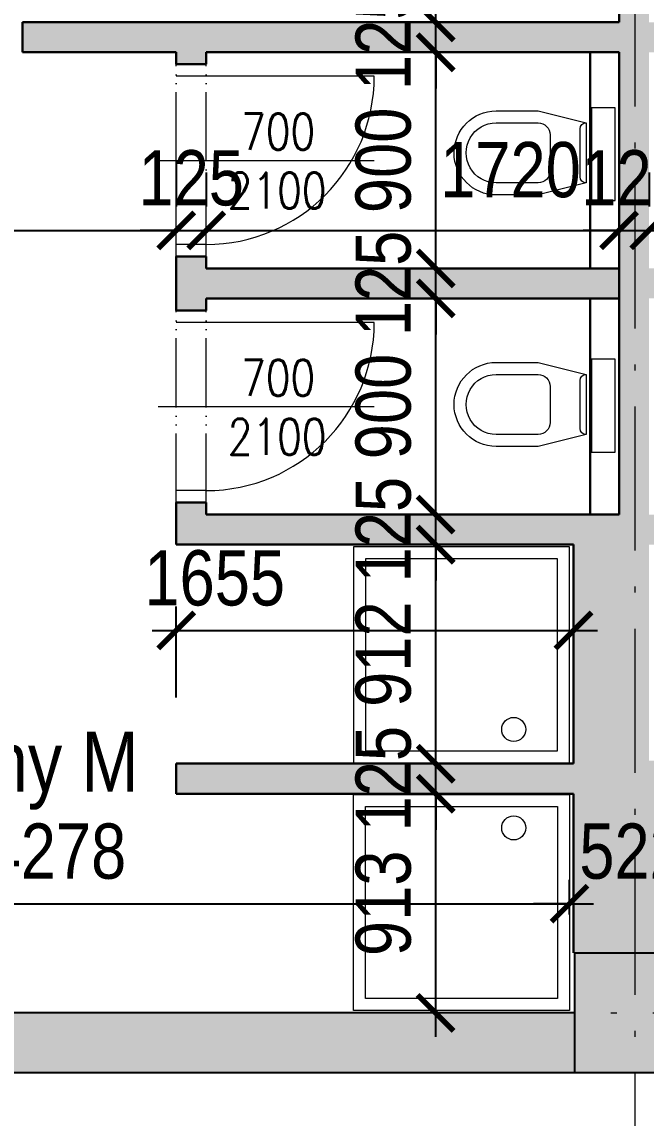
# Model space of a CAD drawing. Header units: millimetres. Extents: x 325046 to 1268204, y 1875583 to 2761998.
# Drawn here: x 919526 to 922126, y 2582455 to 2587019 of the extents above; entities that cross this region are included whole.
import ezdxf

# ---------------------------------------------------------------- set-up
doc = ezdxf.new("R2010")
doc.units = ezdxf.units.MM
doc.header["$LTSCALE"] = 100
doc.header["$PDMODE"] = 65
doc.linetypes.add('ACAD_ISO05W100', pattern=[33, 24, -3, 0, -3, 0, -3])
doc.linetypes.add('ACAD_ISO10W100', pattern=[18.5, 12, -3, 0.5, -3])
for name, color, linetype, lineweight, true_color in [('DVEŘE - POPIS', 7, 'Continuous', 5, 0x008a22), ('otvory', 7, 'Continuous', 20, 0xb30000), ('PŘÍČKY - SDK', 7, 'Continuous', 30, 0x6a1174), ('SANITA  - NOVÁ', 7, 'Continuous', 13, 0x3f3fde)]:
    doc.layers.add(name, color=color, linetype=linetype, lineweight=lineweight, true_color=true_color)
for name, color, linetype in [('kóty 100', 5, 'Continuous'), ('PŘÍČKY - ZDĚNÉ', 4, 'Continuous'), ('ŽB- SLOUPY', 3, 'Continuous')]:
    doc.layers.add(name, color=color, linetype=linetype)
for name, color, linetype, lineweight in [('Objekty - osy', 5, 'ACAD_ISO10W100', 20), ('ŠRAF-YTONG', 54, 'Continuous', 9), ('ŽB - Šraf-prefa', 253, 'Continuous', 13)]:
    doc.layers.add(name, color=color, linetype=linetype, lineweight=lineweight)
doc.layers.add('POPIS MÍSTNOSTÍ', color=7, linetype='Continuous', true_color=0x072bf2)
doc.layers.add('ŠRAF - SDK', color=7, linetype='Continuous', true_color=0xfbe0ee)
doc.styles.add('ARIAL NARROW', font='ARIALN.TTF')
doc.styles.add('FSIMPLEX', font='simplex.shx')
doc.dimstyles.new('100', dxfattribs={"dimscale": 100, "dimtxt": 2.3, "dimasz": 1.5, "dimexe": 1, "dimexo": 4, "dimgap": 1, "dimtad": 1, "dimdec": 0, "dimzin": 0, "dimdsep": 46, "dimtxsty": 'ARIAL NARROW', "dimblk": 'ARCHTICK', "dimcen": 4, "dimdle": 1, "dimclrd": 256, "dimclre": 256, "dimclrt": 7, "dimadec": 0, "dimazin": 0, "dimtfac": 1, "dimtdec": 0, "dimtix": 1, "dimtofl": 0, "dimtmove": 0, "dimatfit": 2, "dimldrblk": 'OBLIQUE', "dimfxl": 1, "dimtolj": 1, "dimtzin": 0, "dimlwd": -1, "dimlwe": -1, "dimarcsym": 1})

# ---------------------------------------------------------------- blocks, each defined once
blk = doc.blocks.new('A$C32F32A5B')
at = {"layer": 'SANITA  - NOVÁ', "ltscale": 2, "transparency": 33554687}
for p, q in [((0, 0), (0, 98.3)), ((0, 98.3), (386.6, 98.3)), ((386.6, 98.3), (386.6, 0)), ((386.6, 0), (0, 0))]:
    blk.add_line(p, q, dxfattribs=at)
for points in [[(313.1, 120.8), (363.1, 320.8), (363.1, 495.8, 1), (13.1, 495.8), (13.1, 320.8), (63.1, 120.8)], [(113.1, 270.8), (263.1, 270.8, 0.41), (313.1, 320.8), (313.1, 495.8, 1), (63.1, 495.8), (63.1, 320.8, 0.41), (113.1, 270.8)], [(63.1, 120.8), (313.1, 120.8, 0.41), (288.1, 145.8), (88.1, 145.8, 0.41), (63.1, 120.8)]]:
    blk.add_lwpolyline(points, format="xyb", dxfattribs=at)
blk = doc.blocks.new('A$C2DFD14CC')
at = {"layer": 'otvory', "linetype": 'ACAD_ISO05W100', "ltscale": 0.12}
for p, q in [((75, 0), (75, 800)), ((200, 0), (200, 800))]:
    blk.add_line(p, q, dxfattribs=at)
at = {"layer": 'otvory'}
for p, q in [((900, 750), (75, 750)), ((200, 50), (75, 50))]:
    blk.add_line(p, q, dxfattribs=at)
at = {"layer": 'otvory', "ltscale": 2, "transparency": 33554687}
blk.add_line((0, 400), (900, 400), dxfattribs=at)
blk.add_arc((200, 750), 700, 270, 0, dxfattribs=at)
blk = doc.blocks.new('_ARCHTICK')
at = {"color": 0, "linetype": 'ByBlock', "const_width": 0.15}
blk.add_lwpolyline([(-0.5, -0.5), (0.5, 0.5)], dxfattribs=at)
blk = doc.blocks.new('*D1257')
at = {"layer": 'Defpoints', "color": 0, "linetype": 'ByBlock', "ltscale": 100, "transparency": 16777216}
for p in [(921807, 2583347.5), (917528.7, 2582892.7), (921807, 2582902.8)]:
    blk.add_point(p, dxfattribs=at)
at = {"layer": 'kóty 100', "linetype": 'ByBlock', "ltscale": 100, "transparency": 16777216}
for p, q in [((917528.7, 2583292.7), (917528.7, 2583447.5)), ((921807, 2583302.8), (921807, 2583447.5)), ((917428.7, 2583347.5), (921907, 2583347.5))]:
    blk.add_line(p, q, dxfattribs=at)
at = {"layer": 'kóty 100', "linetype": 'ByBlock', "ltscale": 100, "transparency": 16777216, "xscale": 150, "yscale": 150, "zscale": 150, "rotation": 180}
blk.add_blockref('_ARCHTICK', (917528.7, 2583347.5), dxfattribs=at)
at = {"layer": 'kóty 100', "linetype": 'ByBlock', "ltscale": 100, "transparency": 16777216, "xscale": 150, "yscale": 150, "zscale": 150}
blk.add_blockref('_ARCHTICK', (921807, 2583347.5), dxfattribs=at)
at = {"layer": 'kóty 100', "color": 7, "linetype": 'ByBlock', "ltscale": 100, "transparency": 16777216, "insert": (919667.8, 2583564.9), "char_height": 230, "attachment_point": 5, "style": 'ARIAL NARROW'}
blk.add_mtext('\\A1;4278', dxfattribs=at)
blk = doc.blocks.new('_Oblique')
at = {"color": 0, "lineweight": -2}
blk.add_line((-0.5, -0.5), (0.5, 0.5), dxfattribs=at)
blk = doc.blocks.new('*D1258')
at = {"layer": 'Defpoints', "color": 0, "linetype": 'ByBlock', "ltscale": 100, "transparency": 16777216}
for p in [(922328.7, 2583347.5), (922328.7, 2583142.7), (921807, 2582902.8)]:
    blk.add_point(p, dxfattribs=at)
at = {"layer": 'kóty 100', "linetype": 'ByBlock', "ltscale": 100, "transparency": 16777216}
for p, q in [((922328.7, 2583542.7), (922328.7, 2583447.5)), ((921807, 2583302.8), (921807, 2583447.5)), ((921807, 2583347.5), (921657, 2583347.5)), ((922328.7, 2583347.5), (922478.7, 2583347.5))]:
    blk.add_line(p, q, dxfattribs=at)
at = {"layer": 'kóty 100', "linetype": 'ByBlock', "ltscale": 100, "transparency": 16777216, "xscale": 150, "yscale": 150, "zscale": 150}
blk.add_blockref('_ARCHTICK', (921807, 2583347.5), dxfattribs=at)
at = {"layer": 'kóty 100', "linetype": 'ByBlock', "ltscale": 100, "transparency": 16777216, "xscale": 150, "yscale": 150, "zscale": 150, "rotation": 180}
blk.add_blockref('_ARCHTICK', (922328.7, 2583347.5), dxfattribs=at)
at = {"layer": 'kóty 100', "color": 7, "linetype": 'ByBlock', "ltscale": 100, "transparency": 16777216, "insert": (922067.8, 2583564.9), "char_height": 230, "attachment_point": 5, "style": 'ARIAL NARROW'}
blk.add_mtext('\\A1;522', dxfattribs=at)
blk = doc.blocks.new('*D1261')
at = {"layer": 'Defpoints', "color": 0, "linetype": 'ByBlock', "ltscale": 100, "transparency": 16777216}
for p in [(917528.7, 2586892.7), (920168.7, 2586151.2), (920168.7, 2586042.7)]:
    blk.add_point(p, dxfattribs=at)
at = {"layer": 'kóty 100', "linetype": 'ByBlock', "ltscale": 100, "transparency": 16777216}
for p, q in [((917528.7, 2586492.7), (917528.7, 2586051.2)), ((920168.7, 2586442.7), (920168.7, 2586251.2)), ((917428.7, 2586151.2), (920268.7, 2586151.2))]:
    blk.add_line(p, q, dxfattribs=at)
at = {"layer": 'kóty 100', "linetype": 'ByBlock', "ltscale": 100, "transparency": 16777216, "xscale": 150, "yscale": 150, "zscale": 150, "rotation": 180}
blk.add_blockref('_ARCHTICK', (917528.7, 2586151.2), dxfattribs=at)
at = {"layer": 'kóty 100', "linetype": 'ByBlock', "ltscale": 100, "transparency": 16777216, "xscale": 150, "yscale": 150, "zscale": 150}
blk.add_blockref('_ARCHTICK', (920168.7, 2586151.2), dxfattribs=at)
at = {"layer": 'kóty 100', "color": 7, "linetype": 'ByBlock', "ltscale": 100, "transparency": 16777216, "insert": (918848.7, 2586368.6), "char_height": 230, "attachment_point": 5, "style": 'ARIAL NARROW'}
blk.add_mtext('\\A1;2640', dxfattribs=at)
blk = doc.blocks.new('*D1262')
at = {"layer": 'Defpoints', "color": 0, "linetype": 'ByBlock', "ltscale": 100, "transparency": 16777216}
for p in [(920293.7, 2586151.2), (920168.7, 2586042.7), (920293.7, 2585992.7)]:
    blk.add_point(p, dxfattribs=at)
at = {"layer": 'kóty 100', "linetype": 'ByBlock', "ltscale": 100, "transparency": 16777216}
for p, q in [((920168.7, 2586442.7), (920168.7, 2586251.2)), ((920293.7, 2586392.7), (920293.7, 2586251.2)), ((920168.7, 2586151.2), (920018.7, 2586151.2)), ((920293.7, 2586151.2), (920443.7, 2586151.2))]:
    blk.add_line(p, q, dxfattribs=at)
at = {"layer": 'kóty 100', "linetype": 'ByBlock', "ltscale": 100, "transparency": 16777216, "xscale": 150, "yscale": 150, "zscale": 150}
blk.add_blockref('_ARCHTICK', (920168.7, 2586151.2), dxfattribs=at)
at = {"layer": 'kóty 100', "linetype": 'ByBlock', "ltscale": 100, "transparency": 16777216, "xscale": 150, "yscale": 150, "zscale": 150, "rotation": 180}
blk.add_blockref('_ARCHTICK', (920293.7, 2586151.2), dxfattribs=at)
at = {"layer": 'kóty 100', "color": 7, "linetype": 'ByBlock', "ltscale": 100, "transparency": 16777216, "insert": (920231.2, 2586368.6), "char_height": 230, "attachment_point": 5, "style": 'ARIAL NARROW'}
blk.add_mtext('\\A1;125', dxfattribs=at)
blk = doc.blocks.new('*D1263')
at = {"layer": 'Defpoints', "color": 0, "linetype": 'ByBlock', "ltscale": 100, "transparency": 16777216}
for p in [(922013.7, 2586151.2), (920293.7, 2585992.7), (922013.7, 2585992.7)]:
    blk.add_point(p, dxfattribs=at)
at = {"layer": 'kóty 100', "linetype": 'ByBlock', "ltscale": 100, "transparency": 16777216}
for p, q in [((920293.7, 2586392.7), (920293.7, 2586251.2)), ((922013.7, 2586392.7), (922013.7, 2586251.2)), ((920193.7, 2586151.2), (922113.7, 2586151.2))]:
    blk.add_line(p, q, dxfattribs=at)
at = {"layer": 'kóty 100', "linetype": 'ByBlock', "ltscale": 100, "transparency": 16777216, "xscale": 150, "yscale": 150, "zscale": 150, "rotation": 180}
blk.add_blockref('_ARCHTICK', (920293.7, 2586151.2), dxfattribs=at)
at = {"layer": 'kóty 100', "linetype": 'ByBlock', "ltscale": 100, "transparency": 16777216, "xscale": 150, "yscale": 150, "zscale": 150}
blk.add_blockref('_ARCHTICK', (922013.7, 2586151.2), dxfattribs=at)
at = {"layer": 'kóty 100', "color": 7, "linetype": 'ByBlock', "ltscale": 100, "transparency": 16777216, "insert": (921561.1, 2586402.6), "char_height": 230, "attachment_point": 5, "style": 'ARIAL NARROW'}
blk.add_mtext('\\A1;1720', dxfattribs=at)
blk = doc.blocks.new('*D1264')
at = {"layer": 'Defpoints', "color": 0, "linetype": 'ByBlock', "ltscale": 100, "transparency": 16777216}
for p in [(922138.7, 2586151.2), (922013.7, 2585992.7), (922138.7, 2585992.7)]:
    blk.add_point(p, dxfattribs=at)
at = {"layer": 'kóty 100', "linetype": 'ByBlock', "ltscale": 100, "transparency": 16777216}
for p, q in [((922013.7, 2586392.7), (922013.7, 2586251.2)), ((922138.7, 2586392.7), (922138.7, 2586251.2)), ((922013.7, 2586151.2), (921863.7, 2586151.2)), ((922138.7, 2586151.2), (922288.7, 2586151.2))]:
    blk.add_line(p, q, dxfattribs=at)
at = {"layer": 'kóty 100', "linetype": 'ByBlock', "ltscale": 100, "transparency": 16777216, "xscale": 150, "yscale": 150, "zscale": 150}
blk.add_blockref('_ARCHTICK', (922013.7, 2586151.2), dxfattribs=at)
at = {"layer": 'kóty 100', "linetype": 'ByBlock', "ltscale": 100, "transparency": 16777216, "xscale": 150, "yscale": 150, "zscale": 150, "rotation": 180}
blk.add_blockref('_ARCHTICK', (922138.7, 2586151.2), dxfattribs=at)
at = {"layer": 'kóty 100', "color": 7, "linetype": 'ByBlock', "ltscale": 100, "transparency": 16777216, "insert": (922076.2, 2586368.6), "char_height": 230, "attachment_point": 5, "style": 'ARIAL NARROW'}
blk.add_mtext('\\A1;125', dxfattribs=at)
blk = doc.blocks.new('*D1265')
at = {"layer": 'Defpoints', "color": 0, "linetype": 'ByBlock', "ltscale": 100, "transparency": 16777216}
for p in [(923858.7, 2586151.2), (922138.7, 2585992.7), (923858.7, 2585992.7)]:
    blk.add_point(p, dxfattribs=at)
at = {"layer": 'kóty 100', "linetype": 'ByBlock', "ltscale": 100, "transparency": 16777216}
for p, q in [((922138.7, 2586392.7), (922138.7, 2586251.2)), ((923858.7, 2586392.7), (923858.7, 2586251.2)), ((922038.7, 2586151.2), (923958.7, 2586151.2))]:
    blk.add_line(p, q, dxfattribs=at)
at = {"layer": 'kóty 100', "linetype": 'ByBlock', "ltscale": 100, "transparency": 16777216, "xscale": 150, "yscale": 150, "zscale": 150, "rotation": 180}
blk.add_blockref('_ARCHTICK', (922138.7, 2586151.2), dxfattribs=at)
at = {"layer": 'kóty 100', "linetype": 'ByBlock', "ltscale": 100, "transparency": 16777216, "xscale": 150, "yscale": 150, "zscale": 150}
blk.add_blockref('_ARCHTICK', (923858.7, 2586151.2), dxfattribs=at)
at = {"layer": 'kóty 100', "color": 7, "linetype": 'ByBlock', "ltscale": 100, "transparency": 16777216, "insert": (922998.7, 2586368.6), "char_height": 230, "attachment_point": 5, "style": 'ARIAL NARROW'}
blk.add_mtext('\\A1;1720', dxfattribs=at)
blk = doc.blocks.new('*D1271')
at = {"layer": 'Defpoints', "color": 0, "linetype": 'ByBlock', "ltscale": 100, "transparency": 16777216}
for p in [(921249.8, 2583805.7), (921823.7, 2583805.7), (921828.7, 2582892.7)]:
    blk.add_point(p, dxfattribs=at)
at = {"layer": 'kóty 100', "linetype": 'ByBlock', "ltscale": 100, "transparency": 16777216}
for p, q in [((921249.8, 2582792.7), (921249.8, 2583905.7)), ((921423.7, 2583805.7), (921149.8, 2583805.7)), ((921428.7, 2582892.7), (921149.8, 2582892.7))]:
    blk.add_line(p, q, dxfattribs=at)
at = {"layer": 'kóty 100', "linetype": 'ByBlock', "ltscale": 100, "transparency": 16777216, "xscale": 150, "yscale": 150, "zscale": 150}
for p, rotation in [((921249.8, 2583805.7), 90), ((921249.8, 2582892.7), 270)]:
    blk.add_blockref('_ARCHTICK', p, dxfattribs=dict(at, rotation=rotation))
at = {"layer": 'kóty 100', "color": 7, "linetype": 'ByBlock', "ltscale": 100, "transparency": 16777216, "insert": (921032.4, 2583349.2), "char_height": 230, "attachment_point": 5, "rotation": 90, "style": 'ARIAL NARROW'}
blk.add_mtext('\\A1;913', dxfattribs=at)
blk = doc.blocks.new('*D1272')
at = {"layer": 'Defpoints', "color": 0, "linetype": 'ByBlock', "ltscale": 100, "transparency": 16777216}
for p in [(921249.8, 2583930.7), (921823.7, 2583930.7), (921823.7, 2583805.7)]:
    blk.add_point(p, dxfattribs=at)
at = {"layer": 'kóty 100', "linetype": 'ByBlock', "ltscale": 100, "transparency": 16777216}
for p, q in [((921249.8, 2583930.7), (921249.8, 2584080.7)), ((921423.7, 2583930.7), (921149.8, 2583930.7)), ((921423.7, 2583805.7), (921149.8, 2583805.7)), ((921249.8, 2583805.7), (921249.8, 2583655.7))]:
    blk.add_line(p, q, dxfattribs=at)
at = {"layer": 'kóty 100', "linetype": 'ByBlock', "ltscale": 100, "transparency": 16777216, "xscale": 150, "yscale": 150, "zscale": 150}
for p, rotation in [((921249.8, 2583930.7), 270), ((921249.8, 2583805.7), 90)]:
    blk.add_blockref('_ARCHTICK', p, dxfattribs=dict(at, rotation=rotation))
at = {"layer": 'kóty 100', "color": 7, "linetype": 'ByBlock', "ltscale": 100, "transparency": 16777216, "insert": (921032.4, 2583868.2), "char_height": 230, "attachment_point": 5, "rotation": 90, "style": 'ARIAL NARROW'}
blk.add_mtext('\\A1;125', dxfattribs=at)
blk = doc.blocks.new('*D1273')
at = {"layer": 'Defpoints', "color": 0, "linetype": 'ByBlock', "ltscale": 100, "transparency": 16777216}
for p in [(921249.8, 2584842.7), (921823.7, 2584842.7), (921823.7, 2583930.7)]:
    blk.add_point(p, dxfattribs=at)
at = {"layer": 'kóty 100', "linetype": 'ByBlock', "ltscale": 100, "transparency": 16777216}
for p, q in [((921249.8, 2583830.7), (921249.8, 2584942.7)), ((921423.7, 2584842.7), (921149.8, 2584842.7)), ((921423.7, 2583930.7), (921149.8, 2583930.7))]:
    blk.add_line(p, q, dxfattribs=at)
at = {"layer": 'kóty 100', "linetype": 'ByBlock', "ltscale": 100, "transparency": 16777216, "xscale": 150, "yscale": 150, "zscale": 150}
for p, rotation in [((921249.8, 2584842.7), 90), ((921249.8, 2583930.7), 270)]:
    blk.add_blockref('_ARCHTICK', p, dxfattribs=dict(at, rotation=rotation))
at = {"layer": 'kóty 100', "color": 7, "linetype": 'ByBlock', "ltscale": 100, "transparency": 16777216, "insert": (921032.4, 2584386.7), "char_height": 230, "attachment_point": 5, "rotation": 90, "style": 'ARIAL NARROW'}
blk.add_mtext('\\A1;912', dxfattribs=at)
blk = doc.blocks.new('*D1274')
at = {"layer": 'Defpoints', "color": 0, "linetype": 'ByBlock', "ltscale": 100, "transparency": 16777216}
for p in [(921249.8, 2584967.7), (922013.7, 2584967.7), (921823.7, 2584842.7)]:
    blk.add_point(p, dxfattribs=at)
at = {"layer": 'kóty 100', "linetype": 'ByBlock', "ltscale": 100, "transparency": 16777216}
for p, q in [((921249.8, 2584967.7), (921249.8, 2585117.7)), ((921613.7, 2584967.7), (921149.8, 2584967.7)), ((921423.7, 2584842.7), (921149.8, 2584842.7)), ((921249.8, 2584842.7), (921249.8, 2584692.7))]:
    blk.add_line(p, q, dxfattribs=at)
at = {"layer": 'kóty 100', "linetype": 'ByBlock', "ltscale": 100, "transparency": 16777216, "xscale": 150, "yscale": 150, "zscale": 150}
for p, rotation in [((921249.8, 2584967.7), 270), ((921249.8, 2584842.7), 90)]:
    blk.add_blockref('_ARCHTICK', p, dxfattribs=dict(at, rotation=rotation))
at = {"layer": 'kóty 100', "color": 7, "linetype": 'ByBlock', "ltscale": 100, "transparency": 16777216, "insert": (921032.4, 2584905.2), "char_height": 230, "attachment_point": 5, "rotation": 90, "style": 'ARIAL NARROW'}
blk.add_mtext('\\A1;125', dxfattribs=at)
blk = doc.blocks.new('*D1275')
at = {"layer": 'Defpoints', "color": 0, "linetype": 'ByBlock', "ltscale": 100, "transparency": 16777216}
for p in [(921249.8, 2585867.7), (922013.7, 2585867.7), (922013.7, 2584967.7)]:
    blk.add_point(p, dxfattribs=at)
at = {"layer": 'kóty 100', "linetype": 'ByBlock', "ltscale": 100, "transparency": 16777216}
for p, q in [((921249.8, 2584867.7), (921249.8, 2585967.7)), ((921613.7, 2585867.7), (921149.8, 2585867.7)), ((921613.7, 2584967.7), (921149.8, 2584967.7))]:
    blk.add_line(p, q, dxfattribs=at)
at = {"layer": 'kóty 100', "linetype": 'ByBlock', "ltscale": 100, "transparency": 16777216, "xscale": 150, "yscale": 150, "zscale": 150}
for p, rotation in [((921249.8, 2585867.7), 90), ((921249.8, 2584967.7), 270)]:
    blk.add_blockref('_ARCHTICK', p, dxfattribs=dict(at, rotation=rotation))
at = {"layer": 'kóty 100', "color": 7, "linetype": 'ByBlock', "ltscale": 100, "transparency": 16777216, "insert": (921032.4, 2585417.7), "char_height": 230, "attachment_point": 5, "rotation": 90, "style": 'ARIAL NARROW'}
blk.add_mtext('\\A1;900', dxfattribs=at)
blk = doc.blocks.new('*D1276')
at = {"layer": 'Defpoints', "color": 0, "linetype": 'ByBlock', "ltscale": 100, "transparency": 16777216}
for p in [(921249.8, 2585992.7), (922013.7, 2585992.7), (922013.7, 2585867.7)]:
    blk.add_point(p, dxfattribs=at)
at = {"layer": 'kóty 100', "linetype": 'ByBlock', "ltscale": 100, "transparency": 16777216}
for p, q in [((921249.8, 2585992.7), (921249.8, 2586142.7)), ((921613.7, 2585992.7), (921149.8, 2585992.7)), ((921613.7, 2585867.7), (921149.8, 2585867.7)), ((921249.8, 2585867.7), (921249.8, 2585717.7))]:
    blk.add_line(p, q, dxfattribs=at)
at = {"layer": 'kóty 100', "linetype": 'ByBlock', "ltscale": 100, "transparency": 16777216, "xscale": 150, "yscale": 150, "zscale": 150}
for p, rotation in [((921249.8, 2585992.7), 270), ((921249.8, 2585867.7), 90)]:
    blk.add_blockref('_ARCHTICK', p, dxfattribs=dict(at, rotation=rotation))
at = {"layer": 'kóty 100', "color": 7, "linetype": 'ByBlock', "ltscale": 100, "transparency": 16777216, "insert": (921032.4, 2585930.2), "char_height": 230, "attachment_point": 5, "rotation": 90, "style": 'ARIAL NARROW'}
blk.add_mtext('\\A1;125', dxfattribs=at)
blk = doc.blocks.new('*D1277')
at = {"layer": 'Defpoints', "color": 0, "linetype": 'ByBlock', "ltscale": 100, "transparency": 16777216}
for p in [(921249.8, 2586892.7), (922013.7, 2586892.7), (922013.7, 2585992.7)]:
    blk.add_point(p, dxfattribs=at)
at = {"layer": 'kóty 100', "linetype": 'ByBlock', "ltscale": 100, "transparency": 16777216}
for p, q in [((921249.8, 2585892.7), (921249.8, 2586992.7)), ((921613.7, 2586892.7), (921149.8, 2586892.7)), ((921613.7, 2585992.7), (921149.8, 2585992.7))]:
    blk.add_line(p, q, dxfattribs=at)
at = {"layer": 'kóty 100', "linetype": 'ByBlock', "ltscale": 100, "transparency": 16777216, "xscale": 150, "yscale": 150, "zscale": 150}
for p, rotation in [((921249.8, 2586892.7), 90), ((921249.8, 2585992.7), 270)]:
    blk.add_blockref('_ARCHTICK', p, dxfattribs=dict(at, rotation=rotation))
at = {"layer": 'kóty 100', "color": 7, "linetype": 'ByBlock', "ltscale": 100, "transparency": 16777216, "insert": (921032.4, 2586442.7), "char_height": 230, "attachment_point": 5, "rotation": 90, "style": 'ARIAL NARROW'}
blk.add_mtext('\\A1;900', dxfattribs=at)
blk = doc.blocks.new('*D1278')
at = {"layer": 'Defpoints', "color": 0, "linetype": 'ByBlock', "ltscale": 100, "transparency": 16777216}
for p in [(921249.8, 2587017.7), (922013.7, 2587017.7), (922013.7, 2586892.7)]:
    blk.add_point(p, dxfattribs=at)
at = {"layer": 'kóty 100', "linetype": 'ByBlock', "ltscale": 100, "transparency": 16777216}
for p, q in [((921249.8, 2587017.7), (921249.8, 2587167.7)), ((921613.7, 2587017.7), (921149.8, 2587017.7)), ((921613.7, 2586892.7), (921149.8, 2586892.7)), ((921249.8, 2586892.7), (921249.8, 2586742.7))]:
    blk.add_line(p, q, dxfattribs=at)
at = {"layer": 'kóty 100', "linetype": 'ByBlock', "ltscale": 100, "transparency": 16777216, "xscale": 150, "yscale": 150, "zscale": 150}
for p, rotation in [((921249.8, 2587017.7), 270), ((921249.8, 2586892.7), 90)]:
    blk.add_blockref('_ARCHTICK', p, dxfattribs=dict(at, rotation=rotation))
at = {"layer": 'kóty 100', "color": 7, "linetype": 'ByBlock', "ltscale": 100, "transparency": 16777216, "insert": (921032.4, 2586955.2), "char_height": 230, "attachment_point": 5, "rotation": 90, "style": 'ARIAL NARROW'}
blk.add_mtext('\\A1;125', dxfattribs=at)
blk = doc.blocks.new('*D1279')
at = {"layer": 'Defpoints', "color": 0, "linetype": 'ByBlock', "ltscale": 100, "transparency": 16777216}
for p in [(921249.8, 2591092.7), (921828.7, 2591092.7), (922013.7, 2587017.7)]:
    blk.add_point(p, dxfattribs=at)
at = {"layer": 'kóty 100', "linetype": 'ByBlock', "ltscale": 100, "transparency": 16777216}
for p, q in [((921249.8, 2586917.7), (921249.8, 2591192.7)), ((921428.7, 2591092.7), (921149.8, 2591092.7)), ((921613.7, 2587017.7), (921149.8, 2587017.7))]:
    blk.add_line(p, q, dxfattribs=at)
at = {"layer": 'kóty 100', "linetype": 'ByBlock', "ltscale": 100, "transparency": 16777216, "xscale": 150, "yscale": 150, "zscale": 150}
for p, rotation in [((921249.8, 2591092.7), 90), ((921249.8, 2587017.7), 270)]:
    blk.add_blockref('_ARCHTICK', p, dxfattribs=dict(at, rotation=rotation))
at = {"layer": 'kóty 100', "color": 7, "linetype": 'ByBlock', "ltscale": 100, "transparency": 16777216, "insert": (921032.4, 2589055.2), "char_height": 230, "attachment_point": 5, "rotation": 90, "style": 'ARIAL NARROW'}
blk.add_mtext('\\A1;4075', dxfattribs=at)
blk = doc.blocks.new('*D1283')
at = {"layer": 'Defpoints', "color": 0, "linetype": 'ByBlock', "ltscale": 100, "transparency": 16777216}
for p in [(921823.7, 2584485.3), (920168.7, 2583805.7), (921823.7, 2583805.7)]:
    blk.add_point(p, dxfattribs=at)
at = {"layer": 'kóty 100', "linetype": 'ByBlock', "ltscale": 100, "transparency": 16777216}
for p, q in [((920168.7, 2584205.7), (920168.7, 2584585.3)), ((921823.7, 2584205.7), (921823.7, 2584585.3)), ((920068.7, 2584485.3), (921923.7, 2584485.3))]:
    blk.add_line(p, q, dxfattribs=at)
at = {"layer": 'kóty 100', "linetype": 'ByBlock', "ltscale": 100, "transparency": 16777216, "xscale": 150, "yscale": 150, "zscale": 150, "rotation": 180}
blk.add_blockref('_ARCHTICK', (920168.7, 2584485.3), dxfattribs=at)
at = {"layer": 'kóty 100', "linetype": 'ByBlock', "ltscale": 100, "transparency": 16777216, "xscale": 150, "yscale": 150, "zscale": 150}
blk.add_blockref('_ARCHTICK', (921823.7, 2584485.3), dxfattribs=at)
at = {"layer": 'kóty 100', "color": 7, "linetype": 'ByBlock', "ltscale": 100, "transparency": 16777216, "insert": (920329.4, 2584702.8), "char_height": 230, "attachment_point": 5, "style": 'ARIAL NARROW'}
blk.add_mtext('\\A1;1655', dxfattribs=at)

msp = doc.modelspace()

# ---------------------------------------------------------------- hatches: boundary and pattern name
at = {"layer": 'ŠRAF - SDK', "ltscale": 100}
h = msp.add_hatch(color=256, dxfattribs=at)
h.dxf.hatch_style = 1
h.paths.add_polyline_path([(924628.7, 2587017.7), (922138.7, 2587017.7), (922138.7, 2590642.7), (922013.7, 2590642.7), (922013.7, 2587017.7), (919528.7, 2587017.7), (919528.7, 2586892.7), (920168.7, 2586892.7), (920168.7, 2586842.7), (920293.7, 2586842.7), (920293.7, 2586892.7), (922013.7, 2586892.7), (922013.7, 2584967.7), (920293.7, 2584967.7), (920293.7, 2585017.7), (920168.7, 2585017.7), (920168.7, 2584842.7), (921823.7, 2584842.7), (921823.7, 2583930.7), (920168.7, 2583930.7), (920168.7, 2583805.7), (921823.7, 2583805.7), (921823.7, 2583142.7), (922328.7, 2583142.7), (922328.7, 2583817.7), (923983.7, 2583817.7), (923983.7, 2583992.7), (923858.7, 2583992.7), (923858.7, 2583942.7), (922138.7, 2583942.7), (922138.7, 2584842.7), (923858.7, 2584842.7), (923858.7, 2584792.7), (923983.7, 2584792.7), (923983.7, 2585017.7), (923858.7, 2585017.7), (923858.7, 2584967.7), (922138.7, 2584967.7), (922138.7, 2585867.7), (923858.7, 2585867.7), (923858.7, 2585817.7), (923983.7, 2585817.7), (923983.7, 2586042.7), (923858.7, 2586042.7), (923858.7, 2585992.7), (922138.7, 2585992.7), (922138.7, 2586892.7), (923858.7, 2586892.7), (923858.7, 2586842.7), (923983.7, 2586842.7), (923983.7, 2586892.7), (924628.7, 2586892.7)])
h.paths.add_polyline_path([(926753.7, 2587017.7), (925528.7, 2587017.7), (925528.7, 2586892.7), (926628.7, 2586892.7), (926628.7, 2583942.7), (925183.7, 2583942.7), (925183.7, 2583817.7), (926628.7, 2583817.7), (926628.7, 2582892.7), (926753.7, 2582892.7)])
h.paths.add_polyline_path([(918328.7, 2584492.7), (918328.7, 2584617.7), (917528.7, 2584617.7), (917528.7, 2586892.7), (918628.7, 2586892.7), (918628.7, 2587017.7), (917403.7, 2587017.7), (917403.7, 2582892.7), (917528.7, 2582892.7), (917528.7, 2584492.7)])
h = msp.add_hatch(color=256, dxfattribs=at)
h.dxf.hatch_style = 1
h.paths.add_polyline_path([(922013.7, 2585992.7), (920293.7, 2585992.7), (920293.7, 2586042.7), (920168.7, 2586042.7), (920168.7, 2585817.7), (920293.7, 2585817.7), (920293.7, 2585867.7), (922013.7, 2585867.7)])
at = {"layer": 'ŠRAF-YTONG', "linetype": 'ByBlock', "ltscale": 100, "true_color": 0x919191}
h = msp.add_hatch(color=252, dxfattribs=at)
h.dxf.hatch_style = 1
h.paths.add_polyline_path([(946078.7, 2589842.7), (946328.7, 2589842.7), (946328.7, 2590642.7), (946078.7, 2590642.7)])
h.paths.add_polyline_path([(946328.7, 2588842.7), (946078.7, 2588842.7), (946078.7, 2587667.6), (946328.7, 2587667.6)])
h.paths.add_polyline_path([(946328.7, 2586767.6), (946078.7, 2586767.6), (946078.7, 2583142.7), (946328.7, 2583142.7)])
h.paths.add_polyline_path([(945578.7, 2582892.7), (945578.7, 2582642.7), (945828.7, 2582642.7), (945828.7, 2582892.7)])
h.paths.add_polyline_path([(944828.7, 2582642.7), (944828.7, 2582892.7), (944578.7, 2582892.7), (944578.7, 2582642.7)])
h.paths.add_polyline_path([(938908.7, 2582892.7), (938908.7, 2582642.7), (943578.7, 2582642.7), (943578.7, 2582892.7)])
h.paths.add_polyline_path([(937908.7, 2582642.7), (937908.7, 2582892.7), (934328.7, 2582892.7), (934328.7, 2582642.7)])
h.paths.add_polyline_path([(933578.7, 2582892.7), (933578.7, 2582642.7), (933828.7, 2582642.7), (933828.7, 2582892.7)])
h.paths.add_polyline_path([(927903.7, 2582892.7), (927903.7, 2582642.7), (932578.7, 2582642.7), (932578.7, 2582892.7)])
h.paths.add_polyline_path([(927003.7, 2582642.7), (927003.7, 2582892.7), (922328.7, 2582892.7), (922328.7, 2582642.7)])
h.paths.add_polyline_path([(921828.7, 2582642.7), (921828.7, 2582892.7), (917153.7, 2582892.7), (917153.7, 2582642.7)])
h.paths.add_polyline_path([(916253.7, 2582642.7), (916253.7, 2582892.7), (911598.7, 2582892.7), (911598.7, 2582642.7), (911828.7, 2582642.7)])
h.paths.add_polyline_path([(910448.7, 2582642.7), (910598.7, 2582642.7), (910598.7, 2582892.7), (910448.7, 2582892.7)])
at = {"layer": 'ŽB - Šraf-prefa', "ltscale": 100}
h = msp.add_hatch(color=256, dxfattribs=at)
h.dxf.hatch_style = 1
h.paths.add_polyline_path([(922328.7, 2583142.7), (921828.7, 2583142.7), (921828.7, 2582642.7), (922328.7, 2582642.7)])

# ---------------------------------------------------------------- linework, layer by layer
at = {"layer": 'Objekty - osy', "ltscale": 0.5}
for points in [[(922078.7, 2591892.7), (922078.7, 2469892.7)], [(908279.2, 2582892.7), (947078.7, 2582892.7)]]:
    msp.add_lwpolyline(points, dxfattribs=at)
at = {"layer": 'PŘÍČKY - SDK'}
for p, q in [((922013.7, 2590642.7), (922013.7, 2587017.7)), ((919528.7, 2586892.7), (919528.7, 2587017.7)), ((922013.7, 2587017.7), (919528.7, 2587017.7)), ((921948.7, 2587017.7), (920228.7, 2587017.7)), ((920168.7, 2586892.7), (919528.7, 2586892.7)), ((920168.7, 2586842.7), (920168.7, 2586892.7)), ((920293.7, 2586842.7), (920293.7, 2586892.7)), ((922013.7, 2586892.7), (920293.7, 2586892.7)), ((922013.7, 2586892.7), (920293.7, 2586892.7)), ((921893.7, 2586892.7), (921893.7, 2585992.7)), ((922013.7, 2586892.7), (922013.7, 2584967.7)), ((920293.7, 2586842.7), (920168.7, 2586842.7)), ((920168.7, 2585817.7), (920168.7, 2586042.7)), ((920293.7, 2586042.7), (920168.7, 2586042.7)), ((920293.7, 2585992.7), (920293.7, 2586042.7)), ((922013.7, 2585992.7), (920293.7, 2585992.7)), ((920293.7, 2585817.7), (920293.7, 2585867.7)), ((922013.7, 2585867.7), (920293.7, 2585867.7)), ((921893.7, 2585867.7), (921893.7, 2584967.7)), ((920293.7, 2585817.7), (920168.7, 2585817.7)), ((920293.7, 2585017.7), (920168.7, 2585017.7)), ((920168.7, 2584842.7), (920168.7, 2585017.7)), ((920293.7, 2584967.7), (920293.7, 2585017.7)), ((922013.7, 2584967.7), (920293.7, 2584967.7)), ((921823.7, 2584842.7), (920168.7, 2584842.7)), ((921823.7, 2583930.7), (920168.7, 2583930.7)), ((921823.7, 2583805.7), (920168.7, 2583805.7))]:
    msp.add_line(p, q, dxfattribs=at)
at = {"layer": 'PŘÍČKY - SDK', "ltscale": 100}
for p, q in [((921823.7, 2583930.7), (921823.7, 2584842.7)), ((920168.7, 2583805.7), (920168.7, 2583930.7)), ((921823.7, 2583142.7), (921823.7, 2583805.7))]:
    msp.add_line(p, q, dxfattribs=at)
at = {"layer": 'PŘÍČKY - ZDĚNÉ', "ltscale": 100}
for p, q in [((921828.7, 2582892.7), (917153.7, 2582892.7)), ((921828.7, 2582642.7), (917153.7, 2582642.7))]:
    msp.add_line(p, q, dxfattribs=at)
at = {"layer": 'SANITA  - NOVÁ', "ltscale": 100}
for points in [[(920907, 2583933.6), (921807, 2583933.6), (921807, 2584833.6), (920907, 2584833.6), (920907, 2583933.6)], [(920907, 2583802.8), (921807, 2583802.8), (921807, 2582902.8), (920907, 2582902.8), (920907, 2583802.8)]]:
    msp.add_lwpolyline(points, dxfattribs=at)
for points in [[(920957, 2583983.6), (921757, 2583983.6), (921757, 2584783.6), (920957, 2584783.6)], [(920957, 2583752.8), (921757, 2583752.8), (921757, 2582952.8), (920957, 2582952.8)]]:
    msp.add_lwpolyline(points, close=True, dxfattribs=at)
at = {"layer": 'SANITA  - NOVÁ'}
for centre in [(921574.7, 2584073.3), (921574.7, 2583663.1)]:
    msp.add_circle(centre, 50, dxfattribs=at)
at = {"layer": 'ŽB- SLOUPY'}
msp.add_lwpolyline([(922328.7, 2582642.7), (921828.7, 2582642.7), (921828.7, 2583142.7), (922328.7, 2583142.7)], close=True, dxfattribs=at)

# ---------------------------------------------------------------- block references
at = {"layer": 'otvory'}
for p in [(920093.7, 2586042.7), (920093.7, 2585017.7)]:
    msp.add_blockref('A$C2DFD14CC', p, dxfattribs=at)
at = {"layer": 'SANITA  - NOVÁ', "xscale": -1, "rotation": 90.0000000000267}
for p in [(921997.3, 2586662.1), (921997.3, 2585614.4)]:
    msp.add_blockref('A$C32F32A5B', p, dxfattribs=at)

# ---------------------------------------------------------------- texts
at = {"layer": 'DVEŘE - POPIS', "style": 'FSIMPLEX', "width": 0.8}
for s, p in [('700', (920439.1, 2586487.3)), ('2100', (920383.7, 2586241.7)), ('700', (920439.1, 2585462.3)), ('2100', (920383.7, 2585216.7))]:
    msp.add_text(s, height=150, rotation=360, dxfattribs=at).set_placement(p)
at = {"layer": 'POPIS MÍSTNOSTÍ', "insert": (918158.8, 2583738.5, 0), "char_height": 250, "width": 3980.887, "attachment_point": 7, "style": 'ARIAL NARROW'}
msp.add_mtext('WC+Sprchy M', dxfattribs=at)

# ---------------------------------------------------------------- dimensions: what is measured, and where the dimension line sits
at = {"layer": 'kóty 100', "linetype": 'ByBlock', "ltscale": 100}
for base, p1, p2, picture, middle in [((921249.8, 2591092.7), (922013.7, 2587017.7), (921828.7, 2591092.7), '*D1279', (921032.4, 2589055.2)), ((921249.8, 2587017.7), (922013.7, 2586892.7), (922013.7, 2587017.7), '*D1278', (921032.4, 2586955.2)), ((921249.8, 2586892.7), (922013.7, 2585992.7), (922013.7, 2586892.7), '*D1277', (921032.4, 2586442.7)), ((921249.8, 2585992.7), (922013.7, 2585867.7), (922013.7, 2585992.7), '*D1276', (921032.4, 2585930.2)), ((921249.8, 2585867.7), (922013.7, 2584967.7), (922013.7, 2585867.7), '*D1275', (921032.4, 2585417.7)), ((921249.8, 2584967.7), (921823.7, 2584842.7), (922013.7, 2584967.7), '*D1274', (921032.4, 2584905.2)), ((921249.8, 2584842.7), (921823.7, 2583930.7), (921823.7, 2584842.7), '*D1273', (921032.4, 2584386.7)), ((921249.8, 2583930.7), (921823.7, 2583805.7), (921823.7, 2583930.7), '*D1272', (921032.4, 2583868.2))]:
    dim = msp.add_linear_dim(base=base, p1=p1, p2=p2, angle=90, dimstyle='100', override={"dimtmove": 1}, dxfattribs=at)
    dim.commit()
    dim.dimension.update_dxf_attribs({"geometry": picture, "text_midpoint": middle})
for base, p1, p2, picture, middle in [((920168.7, 2586151.2), (917528.7, 2586892.7), (920168.7, 2586042.7), '*D1261', (918848.7, 2586368.6)), ((921807, 2583347.5), (917528.7, 2582892.7), (921807, 2582902.8), '*D1257', (919667.8, 2583564.9))]:
    dim = msp.add_linear_dim(base=base, p1=p1, p2=p2, dimstyle='100', dxfattribs=at)
    dim.commit()
    dim.dimension.update_dxf_attribs({"geometry": picture, "text_midpoint": middle})
dim = msp.add_linear_dim(base=(922013.7, 2586151.2), p1=(920293.7, 2585992.7), p2=(922013.7, 2585992.7), dimstyle='100', override={"dimtmove": 1}, dxfattribs=at)
dim.commit()
dim.dimension.update_dxf_attribs({"geometry": '*D1263', "text_midpoint": (921561.1, 2586185.2), "dimtype": 160})
for base, p1, p2, picture, middle in [((920293.7, 2586151.2), (920168.7, 2586042.7), (920293.7, 2585992.7), '*D1262', (920231.2, 2586368.6)), ((922138.7, 2586151.2), (922013.7, 2585992.7), (922138.7, 2585992.7), '*D1264', (922076.2, 2586368.6)), ((923858.7, 2586151.2), (922138.7, 2585992.7), (923858.7, 2585992.7), '*D1265', (922998.7, 2586368.6)), ((922328.7, 2583347.5), (921807, 2582902.8), (922328.7, 2583142.7), '*D1258', (922067.8, 2583564.9))]:
    dim = msp.add_linear_dim(base=base, p1=p1, p2=p2, dimstyle='100', override={"dimtmove": 1}, dxfattribs=at)
    dim.commit()
    dim.dimension.update_dxf_attribs({"geometry": picture, "text_midpoint": middle})
dim = msp.add_linear_dim(base=(921823.7, 2584485.3), p1=(920168.7, 2583805.7), p2=(921823.7, 2583805.7), dimstyle='100', dxfattribs=at)
dim.commit()
dim.dimension.update_dxf_attribs({"geometry": '*D1283', "text_midpoint": (920329.4, 2584485.3), "dimtype": 160})
dim = msp.add_linear_dim(base=(921249.8, 2583805.7), p1=(921828.7, 2582892.7), p2=(921823.7, 2583805.7), angle=90, dimstyle='100', dxfattribs=at)
dim.commit()
dim.dimension.update_dxf_attribs({"geometry": '*D1271', "text_midpoint": (921032.4, 2583349.2)})

doc.saveas('drawing.dxf')
